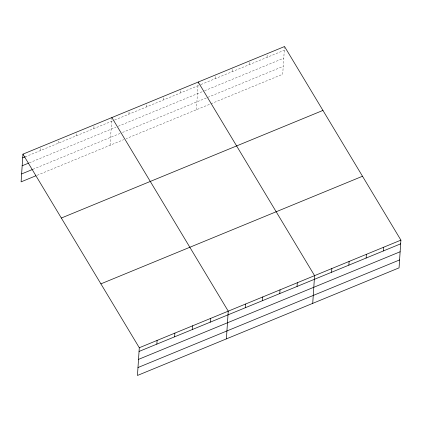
<?xml version="1.0" encoding="UTF-8"?>
<svg xmlns="http://www.w3.org/2000/svg" width="422" height="422" viewBox="0 0 422 422"><rect width="100%" height="100%" fill="white"/><g stroke="black" fill="none" stroke-linecap="round" stroke-linejoin="round"><path stroke-width="0.32" stroke-dasharray="2.11 1.58" d="M40.486 150.533L40.728 146.83M58.273 143.216L58.521 139.508M76.06 135.9L76.308 132.191M93.853 128.583L94.095 124.875M110.047 145.279L111.888 117.559M128.905 114.162L129.153 110.453M146.17 107.061L146.418 103.353M163.435 99.956L163.683 96.253M180.706 92.856L180.948 89.147M196.372 109.767L198.176 82.665M215.236 78.65L215.478 74.942M232.501 71.55L232.749 67.842M249.766 64.445L250.014 60.742M267.031 57.345L267.279 53.636M284.544 46.536L282.703 74.256L126.12 138.669M25.067 156.878L114.019 120.286M114.615 120.038L200.35 84.775M200.946 84.527L284.296 50.244M29.287 162.85L115.876 127.228M118.26 126.252L203.99 90.983M204.586 90.741L283.774 58.167M32.895 169.306L120.096 133.436M122.48 132.455L283.231 66.333M37.11 175.283L123.741 139.645"/><path stroke-width="0.63" d="M22.941 154.146L139.297 347.744L137.456 375.464L399.059 267.854L400.9 240.134L284.544 46.536L22.941 154.146L21.1 181.866L35.923 175.768M156.842 344.13L157.084 340.427M174.629 336.814L174.877 333.106M192.416 329.498L192.664 325.789M210.209 322.181L210.451 318.473M226.403 338.877L228.244 311.156L111.888 117.559M245.261 307.759L245.509 304.051M262.526 300.659L262.774 296.951M279.791 293.554L280.039 289.851M297.062 286.454L297.304 282.745M312.728 303.365L314.569 275.645L198.213 82.047M331.592 272.248L331.834 268.54M348.857 265.148L349.105 261.44M366.122 258.042L366.37 254.339M383.387 250.942L383.635 247.234M22.693 157.849L25.067 156.878M22.171 165.777L28.691 163.092M21.627 173.943L32.299 169.549M61.338 218.032L322.941 110.422M100.9 283.853L362.503 176.248M139.297 347.744L400.9 240.134M139.049 351.447L400.652 243.842M138.527 359.375L400.13 251.765M137.983 367.541L399.587 259.931"/></g></svg>
